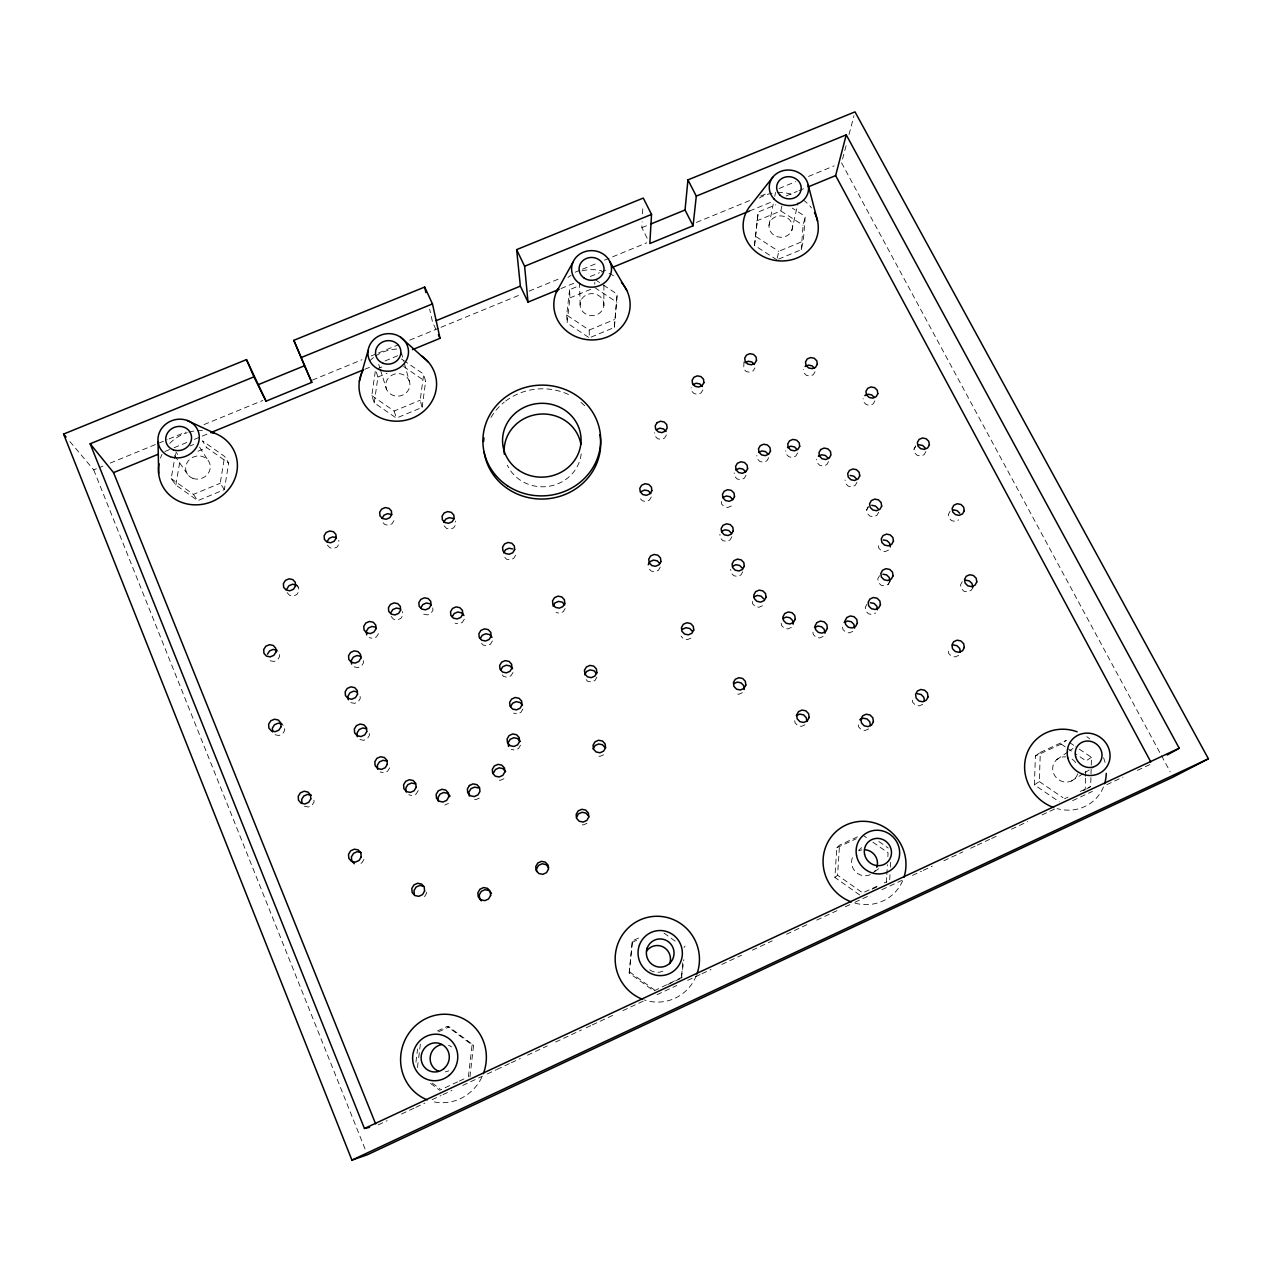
<?xml version="1.0" encoding="UTF-8"?>
<svg xmlns="http://www.w3.org/2000/svg" width="1272" height="1272" viewBox="0 0 1272 1272"><rect width="100%" height="100%" fill="white"/><g stroke="black" fill="none" stroke-linecap="round" stroke-linejoin="round"><path stroke-width="0.75" stroke-dasharray="5 3.75" d="M603.85 305.709A11.925 10.987 0.3 0 0 587.076 294.595A11.925 10.987 0.3 0 0 585.025 313.532A11.925 10.987 0.3 0 0 603.85 305.709L603.93 281.907M591.098 337.112L614.344 327.445L617.174 294.182L601.163 283.577M614.344 327.445L617.174 294.182M1085.509 778.226L1085.191 789.785L1080.008 792.202M1085.557 776.302L1085.716 770.514M1086.558 788.99L1090.676 786.573L1091.471 757.349L1075.762 746.728M1034.39 784.84L1039.303 781.565L1040.321 752.388L1066.333 740.368L1061.15 744.072L1035.408 755.966L1034.39 784.84L1059.322 801.853M647.178 238.246L641.867 227.656L642.153 221.741M642.535 213.855L642.901 205.953M889.987 874.691L889.669 880.335L884.279 882.848M890.416 867.17L890.734 861.526M886.377 882.545L886.727 876.583M886.838 874.611L887.395 864.69M887.856 856.756L888.079 852.781L872.608 841.985M859.729 894.979L834.893 877.473L836.801 847.756L839.504 845.164L859.172 836.086M834.893 877.473L837.58 875.216L839.504 845.164M778.623 259.122L801.233 249.725L803.316 241.124L805.208 216.431L792.345 208.163M801.233 249.725L803.109 225.255L805.208 216.431M776.89 259.854L754.535 245.369L758.223 212.042L775.697 204.856M754.535 245.369L758.223 212.042M667.657 984.592L681.395 978.168L682.714 962.856M681.395 978.168L683.843 959.613M682.333 977.055L653.903 990.999L629.195 973.001L632.407 940.867L641.056 936.876M629.195 973.001L632.407 940.867M569.586 289.714L566.708 315.043L589.19 330.052L589.318 337.859L567.073 322.993L569.92 297.887L569.586 289.714L578.569 286.009M469.94 1076.828L473.582 1045.25L449.08 1026.949L447.283 1026.409L434.786 1032.18M468.382 1076.859L472.071 1044.916L447.283 1026.409M415.96 1062.12L417.566 1048.987M417.47 1067.59L418.44 1059.703M418.695 1057.732L420.38 1043.93M375.272 371.456L371.806 395.64L374.238 402.842L396.371 418.091L422.129 407.39L420.189 400.219L423.719 374.159L406.213 362.202M422.129 407.39L425.611 381.568L423.719 374.159M374.238 402.842L377.927 377.053L375.526 369.596M175.488 453.722L171.179 478.574L175.822 484.998L197.828 500.659L224.333 489.641L228.69 463.103L224.635 456.473L202.471 440.843L206.748 447.633L228.69 463.103M224.333 489.641L220.215 483.265L224.635 456.473M175.822 484.998L180.067 460.385M769.004 225.462L773.217 204.092M774.759 196.333L775.523 192.438M743.961 361.852L743.691 369.023L746.219 371.567L749.828 372.267L753.151 370.852L754.9 367.894M756.602 220.915L780.833 210.929L782.312 203.759M777.256 258.152L778.734 251.331L803.316 241.124M791.82 230.359A11.766 10.669 8.7 0 0 778.496 216.017A11.766 10.669 8.7 0 0 771.834 233.333A11.766 10.669 8.7 0 0 791.82 230.359L798.116 202.455M842.557 159.064L846.532 143.959M849.028 134.514L854.005 115.641M878.666 512.218L876.933 515.335L873.578 516.798L869.889 516.066L867.25 513.427L866.693 509.865L868.14 506.797M925.873 451.56L924.188 454.613L920.864 456.06L917.207 455.344L914.568 452.737L913.996 449.255L915.681 445.884M962.268 581.686L960.567 584.85L961.187 588.491L963.89 591.194L967.642 591.941L971.013 590.431L973.048 587.759M950.041 511.344L948.356 514.445L948.96 518.006L951.631 520.661L955.336 521.377L958.675 519.914M879.54 575.675L877.791 578.855L878.364 582.481L881.035 585.184L884.771 585.931L888.158 584.42L889.907 581.24M866.979 604.216L865.23 607.412L865.803 611.085L868.474 613.804L872.226 614.551L875.645 613.04M913.996 449.255L915.681 446.218M866.693 509.865L868.41 506.765M856.962 482.311L855.245 485.395L851.89 486.842L848.201 486.127L845.594 483.503L845.053 479.989M828.533 461.577L826.8 464.646L823.445 466.093L819.772 465.361L817.181 462.754L816.656 459.256M874.898 400.903L873.196 403.908L869.905 405.323L866.264 404.607L863.672 402.047L863.132 398.629M742.753 571.78L740.956 574.944L737.522 576.455L733.801 575.707L731.193 573.004L730.7 569.379M797.592 452.991L795.843 456.044L792.488 457.475L788.831 456.759L786.239 454.168L785.73 450.67M731.861 536.768L730.064 539.9L726.662 541.379L722.941 540.648L720.35 537.977L719.873 534.383M815.066 371.726L813.349 374.699L810.041 376.099L806.432 375.399L803.872 372.871L803.363 369.468M768.67 457.745L766.905 460.798L763.55 462.245L759.893 461.529L757.317 458.922L756.824 455.424M746.044 475.203L744.263 478.272L740.892 479.735L737.219 479.019L734.644 476.396L734.167 472.882M660.263 567.153L658.419 570.317L654.969 571.812L651.248 571.064L648.672 568.377M596.886 677.197L594.978 680.472L591.448 682.03L587.664 681.267L585.072 678.469M888.158 584.42L889.748 581.717M424.53 896.696L426.597 893.198L426.263 889.192M520.502 745.185L518.531 748.54L514.953 750.13L511.137 749.351M522.919 709.029L520.948 712.336L517.386 713.91L513.602 713.147M651.296 496.97L649.451 500.071L646.049 501.534L642.36 500.802L639.816 498.163M666.448 434.96L664.636 437.997L661.265 439.428L657.624 438.729L655.096 436.137L654.651 432.655M565.166 608.525L563.258 611.737L559.76 613.263L556.023 612.516M702.86 389.916L701.079 392.905L697.74 394.32L694.115 393.62L691.602 391.06L691.141 387.642M512.982 672.475L511.01 675.75L507.48 677.292L503.696 676.529L501.136 673.747M418.218 790.58L416.183 793.982L412.541 795.588L408.71 794.809M492.375 640.993L490.42 644.236L486.874 645.779L483.122 645.015L480.593 642.265M363.935 859.427L361.836 862.893L358.148 864.531M515.621 555.26L513.697 558.424L510.215 559.918L506.51 559.171L503.998 556.484M389.725 767.795L387.674 771.166L384.049 772.772L380.233 771.993M464.296 619.194L462.324 622.421L458.795 623.948L455.058 623.185M378.5 633.647L376.48 636.875L372.919 638.417L369.182 637.654M393.97 520.661L391.999 523.794L388.501 525.272L384.828 524.541L382.363 521.87M684.034 947.529L685.004 946.066M858.807 850.173L861.685 847.693M874.675 871.654L879.27 868.251M1035.408 755.966L1040.321 752.388M1056.698 759.67L1068.067 751.847M1069.688 750.718L1072.932 748.493M1091.471 757.349L1085.986 760.879L1075.126 753.533M1071.485 780.976L1083.251 773.646M1084.937 772.613L1093.332 767.382M457.618 1081.884L439.667 1090.263L430.333 1083.235M459.415 1081.057L464.789 1078.545M877.092 886.202L862.702 892.912L837.58 875.216M1064.537 798.768L1068.019 797.131M1080.214 791.438L1090.676 786.573M872.163 889.176L877.489 886.679M378.182 1124.893L387.165 1120.696M401.523 1114.002L414.163 1108.087M415.88 1107.292L424.959 1103.047M432.146 1099.692L441.146 1095.494M442.942 1094.651L451.942 1090.454M462.738 1085.414L482.517 1076.176M487.255 1073.966L496.255 1069.768M496.907 1069.45L509.5 1063.567M511.312 1062.74L520.296 1058.527M527.498 1055.172L547.278 1045.934M555.625 1042.038L581.463 1029.97M586.201 1027.76L591.607 1025.248M592.259 1024.93L615.648 1014.007M622.851 1010.652L646.24 999.728M657.02 994.688L676.815 985.45M687.611 980.41L700.204 974.527M702.001 973.684L711 969.487M721.796 964.446L741.576 955.208M752.372 950.168L772.215 940.898M786.478 934.252L809.644 923.424M816.783 920.101L836.928 910.688M845.292 906.777L853.115 903.136M854.911 902.293L867.504 896.41M881.909 889.684L901.689 880.447M912.485 875.406L921.485 871.209M923.281 870.366L932.281 866.168M943.792 860.794L962.856 851.89M970.616 848.265L975.99 845.753M977.246 845.164L989.839 839.282M991.651 838.455L997.041 835.927M1011.431 829.201L1027.617 821.648M1042.022 814.923L1056.46 808.181M1072.598 800.645L1092.394 791.407M1106.783 784.681L1122.969 777.128M1137.359 770.403L1149.967 764.52M438.506 1031.846L449.08 1026.949M632.057 942.393L638.894 939.229M836.801 847.756L856.263 838.773M868.601 728.904L865.135 730.478L861.303 729.715L858.584 726.884L858.012 723.1M922.677 704.338L919.243 705.896L915.427 705.133L912.692 702.335L912.104 698.567M586.98 823.302L583.387 824.924L579.523 824.129M805.017 724.786L801.535 726.36L797.719 725.597L795.016 722.782L794.491 718.982M958.595 655.414L955.192 656.94L951.392 656.193L948.673 653.426L948.053 649.722M479.305 798.085L475.68 799.691L471.833 798.911M852.781 631.373L849.362 632.9L845.594 632.152L842.923 629.402L842.366 625.729M603.58 754.773L600.018 756.363L596.186 755.584M742.403 692.683L738.905 694.242L735.105 693.479M791.343 627.414L787.909 628.94L784.14 628.177L781.501 625.442L780.976 621.769M444.787 805.081L448.428 803.459M503.935 778.718L500.341 780.324L496.509 779.545M823.127 636.445L819.693 637.972L815.924 637.224L813.269 634.474L812.729 630.785M762.453 605.742L759.018 607.253L755.266 606.505L752.642 603.787L752.134 600.13M888.556 550.076L885.185 551.571L881.464 550.84L878.809 548.153L878.237 544.559M690.887 638.131L687.405 639.657L683.652 638.91L681.029 636.159M731.289 505.986L727.902 507.448L724.213 506.717L721.637 504.078L721.16 500.532M171.179 478.574L193.408 494.395L220.215 483.265M371.806 395.64L394.161 411.031L420.189 400.219M589.19 330.052L614.487 319.542M197.971 451.242L206.748 447.633M377.927 377.053L387.07 373.284M569.92 297.887L591.273 289.094M69.881 441.527L93.715 469.877L102.905 466.108M110.251 463.088L167.22 439.699M169.049 438.951L185.585 432.162M203.965 424.61L262.763 400.473M312.371 380.105L361.979 359.738M371.17 355.969L376.687 353.695M378.531 352.948L398.74 344.648M409.759 340.117L439.158 328.049M441.002 327.302L521.838 294.102M529.2 291.081L560.427 278.266M575.135 272.224L580.636 269.966M582.481 269.203L597.172 263.177M604.534 260.156L646.796 242.809M696.404 222.441L751.529 199.799M760.72 196.031L768.065 193.01M779.084 188.495L795.62 181.705M808.483 176.426L834.209 165.853M164.915 451.496L172.245 448.475M174.089 447.712L186.92 442.433M194.266 439.412L207.097 434.134M364.841 369.262L370.343 366.988M385.003 360.962L401.523 354.173M560.984 288.569L573.799 283.29M590.272 276.517L599.43 272.749M601.259 272.001L608.588 268.98M749.574 210.993L773.36 201.215M786.191 195.936L797.162 191.42M798.959 190.673L806.321 187.652M190.037 445.963L193.583 444.5M377.259 368.88L384.16 366.05M641.867 227.656L649.07 224.715M423.671 614.169L427.408 614.917L430.938 613.39L432.925 610.178L432.591 606.505M354.125 666.862L357.893 667.625L361.471 666.067L363.506 662.807L363.22 659.071L360.723 656.304M270.141 660.725L273.893 661.488L277.487 659.945L279.57 656.686L279.331 652.949L276.867 650.183M350.818 702.605L354.602 703.368L358.195 701.81L360.246 698.503L359.96 694.719M359.912 739.541L363.713 740.32L367.338 738.73L369.389 735.391L369.103 731.575M275.102 734.755L278.886 735.534L282.527 733.944L284.626 730.605L284.387 726.789L281.891 723.959M304.453 806.241L308.285 807.036L311.958 805.415L314.073 801.996L313.802 798.101M472.071 1044.916L473.582 1045.25M780.833 210.929L803.109 225.255M756.14 236.719L778.734 251.331M599.557 282.527L594.755 279.347L594.803 284.308M594.819 287.615L617 302.323M1069.482 742.482L1074.188 745.662M1061.15 744.072L1065.809 747.221M1067.351 748.286L1073.568 752.483M1039.303 781.565L1062.963 797.687M401.427 358.942L404.607 361.105M403.542 366.495L425.611 381.568M878.857 841.508L888.238 848.058M863.338 835.497L866.423 837.66M664.032 933.092L676.338 941.98M629.513 971.824L654.524 990.029M432.353 1083.108L440.033 1088.912M444.119 525.845L446.599 528.5L450.288 529.247L453.77 527.753L455.71 524.636L455.376 521.059M327.413 545.116L329.846 547.803L333.534 548.55L337.064 547.055L339.067 543.907L338.797 540.298M391.076 616.475L393.573 619.226L397.309 619.973L400.855 618.446L402.858 615.235L402.54 611.546M296.185 584.993L298.634 587.712L298.888 591.369L296.837 594.565L293.276 596.075L289.571 595.328L287.122 592.609M193.408 494.395L197.828 500.659M174.741 455.71L187.97 474.853M175.822 451.814L177.651 454.486M199.577 447.14L207.94 460.178M296.964 585.025L298.634 587.712M841.555 162.848L1170.224 771.881M435.883 329.337L432.56 322.134L429.65 309.223M93.715 469.877L365.891 1151.096M378.722 364.38L379.851 367.974M380.408 369.77L386.609 389.502M394.161 411.031L396.371 418.091M401.284 352.312L403.796 361.359M404.305 363.172L409.823 383.079A12.148 11.257 -10.9 0 1 393.207 395.449A12.148 11.257 -10.9 0 1 390.409 376.162A12.148 11.257 -10.9 0 1 409.823 383.079M566.708 315.043L567.073 322.993M579.555 282.559L580.207 306.345M581.193 453.85A38.637 36.395 -3.6 0 1 548.693 486.317A38.637 36.395 -3.6 0 1 507.337 465.17M490.96 417.439A58.592 55.109 -3.5 0 1 504.221 402.159M505.684 401.03A58.592 55.109 -3.5 0 1 570.047 395.274M580.922 402.365A58.592 55.109 -3.5 0 1 585.041 406.118M481.802 1077.273A44.456 42.676 -69.7 0 1 430.842 1101.075M448.507 1045.266A13.897 13.34 -69.7 0 1 451.56 1046.951M448.73 1070.786A13.897 13.34 -69.7 0 1 445.359 1071.851M696.277 975.751A42.946 42.135 81.2 0 1 644.395 999.967M662.839 971.14A13.42 13.165 81.2 0 1 647.178 967.451M902.659 880.749A42.342 40.783 48.8 0 1 854.816 903.088M870.334 874.595A13.229 12.736 48.8 0 1 853.735 855.134M858.743 850.873A13.229 12.736 48.8 0 1 861.939 849.887M875.343 870.302A13.229 12.736 48.8 0 1 873.133 872.783M1103.46 786.971A42.024 39.241 41.2 0 1 1057.064 808.642M1086.813 736.711A42.024 39.241 41.2 0 1 1089.738 738.857M1103.555 757.715A42.024 39.241 41.2 0 1 1105.145 762.85M1077.67 773.885A13.133 12.259 41.2 0 1 1062.851 781.644A13.133 12.259 41.2 0 1 1052.755 767.127A13.133 12.259 41.2 0 1 1065.825 756.872M1072.137 759.177A13.133 12.259 41.2 0 1 1076.668 764.218M160.511 458.063A39.893 36.665 -21.9 0 1 162.005 454.374M169.733 443.372A39.893 36.665 -21.9 0 1 187.207 432.655M188.876 432.146A39.893 36.665 -21.9 0 1 193.932 431.081M197.351 430.699A39.893 36.665 -21.9 0 1 202.487 430.667M369.739 360.898A38.891 36.014 -10.9 0 1 374.254 357.003M375.606 356.049A38.891 36.014 -10.9 0 1 397.754 348.989M567.948 277.455A38.16 35.155 0.3 0 1 571.16 275.309M582.019 270.841A38.16 35.155 0.3 0 1 601.672 270.809M609.081 273.385A38.16 35.155 0.3 0 1 614.185 276.231M759.336 198.035A37.667 34.137 8.7 0 1 773.694 192.947M777.558 192.581A37.667 34.137 8.7 0 1 792.997 194.743M803.316 200.022A37.667 34.137 8.7 0 1 811.472 207.908M192.947 478.383A12.466 11.448 -21.9 0 0 210.23 465.647A12.466 11.448 -21.9 0 0 190.721 458.556A12.466 11.448 -21.9 0 0 192.947 478.383"/><path stroke-width="1.5" d="M559.155 289.316L528.023 302.132L520.375 286.136L516.623 249.63L643.282 198.066L651.534 214.411L649.833 243.524L693.081 225.764L696.293 196.111L687.945 179.877L855.007 111.872L1208.4 758.78L1173.038 777.113L367.354 1154.769L351.915 1160.128L63.6 434.07L246.498 359.61L266.039 401.157L311.799 382.363L293.832 340.324L424.673 287.059L432.48 303.913L440.033 338.32L412.526 349.641M693.081 225.764L685.036 209.991L687.945 179.877M1150.81 761.944L835.625 175.6L846.246 134.848L696.293 196.111M359.356 381.234L368.069 350.484M572.893 262.35L556.357 292.115L557.645 289.937M576.455 817.308L578.426 813.905L582.019 812.283L585.867 813.062L588.523 815.972M593.134 748.906L595.073 745.551L598.635 743.977L602.451 744.74L605.075 747.586M648.227 564.752L650.087 561.588L653.522 560.093L657.242 560.841L659.818 563.528M584.659 674.732L586.583 671.457L590.097 669.915L593.865 670.678L596.473 673.445M493.536 772.804L495.539 769.433L499.133 767.843L502.965 768.622L505.556 771.484M510.644 706.548L512.616 703.241L516.162 701.667L519.962 702.446L522.538 705.245M553.066 606.108L554.99 602.912L558.472 601.386L562.208 602.133L564.768 604.868M500.771 670.01L502.742 666.735L506.272 665.192L510.04 665.956L512.6 668.722M480.228 638.544L482.199 635.316L485.729 633.774L489.466 634.537L492.01 637.288M503.633 552.875L505.556 549.727L509.038 548.232L512.743 548.963M452.196 616.761L454.168 613.549L457.697 612.023L461.434 612.77L463.946 615.505M420.857 607.762L422.829 604.55L426.358 603.023L430.095 603.787M443.801 522.267L445.741 519.135L449.223 517.672L452.896 518.388M390.774 612.802L392.778 609.59L396.323 608.064L400.044 608.811M382.077 518.292L384.049 515.176L387.547 513.697L391.22 514.429M327.143 541.522L329.162 538.374L332.676 536.895L336.365 537.627M267.438 654.221L269.521 650.962L273.114 649.42L276.867 650.183M286.884 588.952L288.919 585.756L292.481 584.245L296.185 584.993M772.676 177.349L749.701 206.557A37.667 34.137 8.7 0 0 754.487 250.536A37.667 34.137 8.7 0 0 802.775 255.036A37.667 34.137 8.7 0 0 814.462 212.599M1167.203 754.996L1179.208 748.222L846.246 134.848M351.915 1160.128L1208.4 758.78M266.039 401.157L253.923 376.862L90.153 443.785L364.444 1128.503L1179.208 748.222M859.793 719.777L863.259 718.219L867.091 718.982L869.809 721.796L870.382 725.597M796.304 715.675L799.786 714.101L803.602 714.88L806.289 717.694L806.83 721.478M733.801 683.636L737.283 682.094L741.083 682.857L743.738 685.64L744.231 689.392M814.509 627.557L817.944 626.031L821.696 626.794L824.367 629.529L824.908 633.218M844.131 622.501L847.549 620.99L851.318 621.738L853.989 624.473L854.561 628.145M782.773 618.558L786.207 617.031L789.96 617.779L792.615 620.513L793.14 624.186M753.946 596.934L757.381 595.423L761.117 596.171L763.757 598.889M682.428 629.243L685.894 627.716L689.647 628.463L692.27 631.198M732.513 566.215L735.932 564.72L739.652 565.468L742.26 568.155M721.685 531.267L725.088 529.788L728.792 530.519L731.384 533.175M722.957 497.447L726.344 495.985L730.017 496.7L732.593 499.34M818.389 456.203L821.728 454.772L825.401 455.487L827.993 458.079M735.947 469.813L739.318 468.366L742.975 469.082L745.551 471.689M787.495 447.633L790.834 446.186L794.491 446.901L797.067 449.493M641.231 491.533L644.634 490.07L648.307 490.801L650.851 493.441M864.833 395.624L868.124 394.225L871.749 394.924L874.341 397.468M758.589 452.387L761.944 450.94L765.601 451.655L768.177 454.263M656.463 429.634L659.834 428.203L663.475 428.903L666.003 431.494M805.081 366.495L808.372 365.096L811.981 365.795L814.541 368.324M692.922 384.653L696.261 383.238L699.886 383.953L702.398 386.497M744.963 362.663L748.27 361.264L751.879 361.964L754.407 364.492M90.153 443.785L113.558 472.612L158.126 454.279M210.77 432.623L363.395 369.85L362.027 372.076A38.891 36.014 -10.9 0 0 379.835 417.566A38.891 36.014 -10.9 0 0 430.54 403.558A38.891 36.014 -10.9 0 0 421.271 355.731M612.007 267.581L749.478 211.041M808.118 186.905L835.625 175.6M301.369 357.48L432.48 303.913M528.023 302.132L524.62 266.261L651.534 214.411M258.836 384.43L304.501 365.748L311.799 382.363M650.867 223.983L685.036 209.991M436.217 320.639L520.375 286.136M364.444 1128.503L369.564 1127.31M918.988 444.771L922.661 445.486L925.285 448.078M850.125 475.458L853.798 476.173L856.422 478.797M953.364 509.881L957.069 510.613L959.74 513.252M871.765 505.302L875.47 506.033L878.093 508.673M883.34 539.948L887.061 540.68L889.716 543.351L890.289 546.944M965.639 580.175L969.375 580.922L972.078 583.625L972.698 587.251M882.911 574.181L886.663 574.928L889.319 577.615L889.907 581.24M870.382 602.705L874.15 603.453L876.821 606.172L877.394 609.829M953.189 644.952L956.973 645.699L959.692 648.466L960.312 652.17M917.287 693.717L921.103 694.496L923.822 697.279L924.442 701.047M375.717 627.191L371.981 626.444L368.419 627.971L366.4 631.198L366.686 634.903M360.723 656.304L356.971 655.541L353.393 657.083L351.358 660.343L351.629 664.079M357.448 691.92L353.68 691.157L350.07 692.715L348.019 696.023L348.305 699.791M366.575 728.745L362.774 727.966L359.165 729.54L357.098 732.879L357.384 736.695M281.891 723.959L278.107 723.196L274.466 724.77L272.367 728.109L272.606 731.909M386.879 761.085L383.063 760.306L379.438 761.896L377.371 765.267L377.673 769.115M478.352 787.925L474.52 787.13L470.91 788.735L468.891 792.138L469.241 796.018M415.324 783.822L411.508 783.043L407.867 784.649L405.832 788.036L406.15 791.915M311.274 795.207L307.442 794.428L303.77 796.049L301.671 799.452L301.925 803.348M361.057 852.526L357.194 851.715L353.521 853.369L351.422 856.835L351.708 860.794L354.284 863.736M423.656 886.234L419.76 885.423L416.071 887.077L414.004 890.575L414.338 894.582M211.343 432.385L213.998 432.989L187.111 420.428M400.537 337.16L428.425 362.138M520.121 741.369L517.529 738.523L513.729 737.744L510.152 739.334L508.164 742.673L508.546 746.505M548.677 867.52L546.038 864.578L542.142 863.768L538.517 865.421L536.514 868.887L536.768 871.543M450.113 796.177L447.521 793.283L443.69 792.504L440.064 794.11L438.029 797.512L438.363 801.408M491.533 893.453L488.893 890.479L484.998 889.684L481.325 891.338L479.29 894.836L479.655 898.843L481.404 900.83M63.6 434.07L66.112 437.043M609.733 261.38L626.698 290.239M516.623 249.63L524.62 266.261M438.379 334.727L440.033 338.32M246.498 359.61L253.923 376.862M293.832 340.324L304.501 365.748M113.558 472.612L375.638 1123.892M808.213 184.949L817.594 221.121M424.673 287.059L425.913 292.608M158.046 441.575L158.666 473.486M504.316 454.168A38.637 36.395 -3.6 0 1 537.849 414.338A38.637 36.395 -3.6 0 1 580.907 444.357M599.923 434.627A58.592 55.109 -3.5 0 1 551.078 498.338A58.592 55.109 -3.5 0 1 484.155 452.307M483.614 441.495A58.592 55.109 -3.5 0 1 483.948 437.918M427.297 1099.867A44.456 42.676 -69.7 0 1 403.701 1042.992A44.456 42.676 -69.7 0 1 459.43 1016.98A44.456 42.676 -69.7 0 1 483.328 1073.727M438.458 1071.151A13.897 13.34 -69.7 0 1 441.638 1044.582M642.662 999.347A42.946 42.135 81.2 0 1 617.747 944.142A42.946 42.135 81.2 0 1 671.743 918.941A42.946 42.135 81.2 0 1 696.945 974.018M646.558 951.122A13.42 13.165 81.2 0 1 669.676 963.62M851.318 901.943A42.342 40.783 48.8 0 1 825.178 848.344A42.342 40.783 48.8 0 1 877.521 823.906A42.342 40.783 48.8 0 1 903.931 877.394M865.31 849.776A13.229 12.736 48.8 0 1 876.821 867.297M1053.598 807.529A42.024 39.241 41.2 0 1 1026.329 755.425A42.024 39.241 41.2 0 1 1077.13 731.782M1106.274 773.408A42.024 39.241 41.2 0 1 1104.621 783.711M210.818 431.987A39.893 36.665 -21.9 0 1 235.908 475.76A39.893 36.665 -21.9 0 1 189.305 504.364A39.893 36.665 -21.9 0 1 159.016 463.787M621.436 282.479A38.16 35.155 0.3 0 1 620.02 328.653A38.16 35.155 0.3 0 1 570.142 333.598A38.16 35.155 0.3 0 1 557.995 288.76M964.303 647.48L962.57 650.755L959.136 652.298L955.304 651.534L952.537 648.752L951.917 644.999L953.65 641.74L957.101 640.182L960.917 640.945L963.683 643.727L964.303 647.48M928.051 696.865L926.286 700.188L922.804 701.778L918.956 700.999L916.19 698.169L915.586 694.369L917.351 691.046L920.833 689.472L924.68 690.235L927.447 693.065L928.051 696.865M976.801 581.892L975.083 585.104L971.681 586.63L967.881 585.867L965.146 583.133L964.526 579.476L966.243 576.264L969.646 574.753L973.43 575.5L976.165 578.219L976.801 581.892M873.419 721.669L871.606 725.024L868.108 726.614L864.229 725.835L861.478 722.989L860.906 719.157L862.702 715.802L866.216 714.212L870.08 714.991L872.831 717.837L873.419 721.669M964.271 510.74L962.57 513.872L959.199 515.367L955.447 514.619L952.744 511.948L952.14 508.355L953.841 505.223L957.196 503.744L960.948 504.475L963.651 507.146L964.271 510.74M809.151 717.503L807.307 720.858L803.793 722.448L799.929 721.669L797.194 718.823L796.654 714.991L798.498 711.652L802.012 710.062L805.876 710.841L808.595 713.687L809.151 717.503M893.071 575.818L891.322 579.03L887.904 580.557L884.12 579.793L881.417 577.075L880.844 573.402L882.593 570.206L886.012 568.695L889.796 569.443L892.499 572.162L893.071 575.818M880.447 604.709L878.682 607.937L875.231 609.479L871.431 608.716L868.728 605.965L868.156 602.26L869.921 599.033L873.355 597.506L877.155 598.253L879.858 601.004L880.447 604.709M893.453 541.172L891.704 544.337L888.301 545.847L884.533 545.1L881.846 542.397L881.273 538.772L883.022 535.607L886.425 534.113L890.177 534.844L892.865 537.547L893.453 541.172M857.36 623.201L855.579 626.46L852.113 628.002L848.313 627.239L845.61 624.473L845.037 620.752L846.834 617.508L850.284 615.966L854.084 616.729L856.787 619.48L857.36 623.201M827.388 628.32L825.592 631.58L822.125 633.138L818.309 632.375L815.622 629.592L815.066 625.872L816.878 622.612L820.345 621.07L824.145 621.833L826.848 624.6L827.388 628.32M929.371 444.85L927.67 447.935L924.315 449.382L920.61 448.666L917.955 446.043L917.366 442.513L919.068 439.444L922.407 437.997L926.111 438.729L928.767 441.336L929.371 444.85M881.687 506.113L879.938 509.245L876.551 510.724L872.815 509.993L870.143 507.321L869.571 503.728L871.32 500.596L874.707 499.117L878.443 499.848L881.114 502.52L881.687 506.113M795.27 619.21L793.458 622.453L789.976 623.995L786.176 623.232L783.488 620.466L782.964 616.745L784.792 613.502L788.258 611.975L792.058 612.722L794.73 615.489L795.27 619.21M745.837 685.083L743.977 688.406L740.447 689.981L736.615 689.217L733.928 686.387L733.419 682.587L735.28 679.28L738.809 677.706L742.641 678.469L745.328 681.299L745.837 685.083M859.729 475.903L857.996 479.003L854.609 480.482L850.889 479.751L848.249 477.095L847.693 473.55L849.442 470.449L852.812 468.986L856.533 469.702L859.172 472.357L859.729 475.903M766.062 597.331L764.234 600.559L760.767 602.101L756.967 601.338L754.312 598.587L753.803 594.899L755.632 591.671L759.098 590.144L762.882 590.892L765.537 593.642L766.062 597.331M877.823 393.7L876.106 396.737L872.783 398.168L869.094 397.452L866.486 394.861L865.93 391.394L867.647 388.373L870.97 386.958L874.643 387.658L877.267 390.234L877.823 393.7M820.742 449.541L818.977 452.625L819.518 456.155L822.141 458.795L825.846 459.51L829.233 458.047L830.982 454.963L830.441 451.433L827.818 448.809L824.113 448.078L820.742 449.541M744.311 566.247L742.482 569.458L739.032 570.969L735.248 570.222L732.624 567.503L732.115 563.83L733.96 560.634L737.41 559.124L741.178 559.871L743.818 562.59L744.311 566.247M693.749 630.022L691.873 633.281L688.359 634.839L684.559 634.076L681.919 631.294L681.442 627.557L683.318 624.298L686.832 622.755L690.632 623.519L693.272 626.285L693.749 630.022M799.706 446.281L797.942 449.366L794.555 450.829L790.85 450.097L788.243 447.474L787.734 443.944L789.499 440.875L792.869 439.412L796.574 440.144L799.182 442.767L799.706 446.281M588.809 816.974L586.821 820.424L583.18 822.078L579.269 821.283L576.598 818.341L576.168 814.382L578.156 810.932L581.797 809.294L585.692 810.089L588.38 813.015L588.809 816.974M733.292 530.885L731.48 534.049L728.029 535.544L724.277 534.812L721.653 532.109L721.176 528.484L723.005 525.336L726.439 523.841L730.192 524.573L732.799 527.26L733.292 530.885M548.486 869.158L546.467 872.672L542.778 874.341L538.851 873.53L536.164 870.541L535.766 866.534L537.786 863.02L541.459 861.351L545.386 862.162L548.073 865.135L548.486 869.158M817.339 364.253L815.606 367.242L812.267 368.657L808.61 367.958L806.035 365.398L805.51 361.964L807.243 358.974L810.582 357.559L814.223 358.259L816.815 360.819L817.339 364.253M770.482 451.099L768.701 454.183L765.315 455.63L761.61 454.915L759.002 452.276L758.51 448.746L760.29 445.677L763.677 444.214L767.382 444.946L769.973 447.569L770.482 451.099M605.552 747.761L603.596 751.148L600.002 752.77L596.139 751.975L593.483 749.097L593.054 745.217L595.01 741.846L598.603 740.24L602.467 741.02L605.122 743.897L605.552 747.761M747.602 468.716L745.805 471.817L742.403 473.295L738.682 472.564L736.091 469.909L735.598 466.363L737.394 463.262L740.813 461.8L744.518 462.531L747.109 465.17L747.602 468.716M734.516 496.668L732.704 499.801L729.269 501.279L725.549 500.548L722.941 497.877L722.464 494.299L724.277 491.167L727.695 489.688L731.416 490.42L734.024 493.091L734.516 496.668M490.626 895.409L488.575 898.954L484.855 900.64L480.911 899.829L478.24 896.824L477.875 892.769L479.942 889.239L483.646 887.554L487.589 888.365L490.261 891.37L490.626 895.409M660.915 561.572L659.039 564.768L655.557 566.279L651.789 565.531L649.197 562.812L648.736 559.155L650.612 555.959L654.094 554.449L657.847 555.196L660.454 557.915L660.915 561.572M596.838 672.761L594.899 676.068L591.337 677.642L587.521 676.863L584.897 674.049L584.468 670.264L586.408 666.957L589.97 665.399L593.785 666.162L596.409 668.977L596.838 672.761M756.522 360.374L754.773 363.363L751.418 364.778L747.761 364.078L745.201 361.518L744.724 358.084L746.489 355.095L749.828 353.68L753.485 354.395L756.045 356.939L756.522 360.374M424.578 891.1L422.479 894.645L418.742 896.331L414.799 895.52L412.16 892.499L411.826 888.46L413.925 884.93L417.661 883.245L421.589 884.056L424.228 887.061L424.578 891.1M519.596 741.465L517.593 744.851L513.967 746.457L510.104 745.678L507.496 742.8L507.115 738.937L509.118 735.55L512.727 733.944L516.591 734.739L519.199 737.601L519.596 741.465M504.841 771.945L502.822 775.364L499.18 776.985L495.317 776.19L492.677 773.297L492.312 769.385L494.331 765.983L497.972 764.361L501.836 765.156L504.459 768.05L504.841 771.945M469.416 785.492L467.38 788.926L467.73 792.854L470.354 795.763L474.249 796.574L477.906 794.936L479.942 791.502L479.576 787.575L476.952 784.665L473.073 783.87L469.416 785.492M522.029 704.927L520.041 708.265L516.448 709.856L512.6 709.076L509.993 706.23L509.627 702.414L511.614 699.075L515.208 697.485L519.04 698.264L521.647 701.111L522.029 704.927M651.836 490.69L649.976 493.822L646.526 495.301L642.805 494.57L640.245 491.898L639.8 488.321L641.66 485.204L645.111 483.726L648.815 484.457L651.391 487.112L651.836 490.69M448.73 796.94L446.679 800.374L443.006 802.012L439.11 801.217L436.503 798.291L436.153 794.364L438.22 790.914L441.893 789.292L445.772 790.087L448.38 792.997L448.73 796.94M564.768 603.373L562.828 606.617L559.298 608.159L555.514 607.396L552.923 604.629L552.525 600.925L554.465 597.697L557.995 596.155L561.779 596.918L564.355 599.668L564.768 603.373M703.941 382.602L702.144 385.623L698.773 387.054L695.116 386.338L692.556 383.762L692.111 380.296L693.908 377.291L697.279 375.86L700.936 376.576L703.48 379.151L703.941 382.602M657.067 422.686L655.223 425.754L655.668 429.252L658.228 431.876L661.917 432.591L665.32 431.144L667.148 428.076L666.703 424.578L664.143 421.97L660.47 421.239L657.067 422.686M511.98 667.975L510.008 671.282L506.415 672.856L502.599 672.077L500.023 669.263L499.642 665.495L501.629 662.187L505.207 660.613L509.023 661.392L511.614 664.191L511.98 667.975M416.135 787.352L414.068 790.787L410.395 792.424L406.515 791.629L403.908 788.704L403.59 784.776L405.657 781.358L409.33 779.72L413.209 780.515L415.801 783.425L416.135 787.352M491.151 636.175L489.179 639.45L485.602 641.009L481.802 640.245L479.242 637.447L478.876 633.71L480.864 630.435L484.441 628.877L488.225 629.64L490.801 632.423L491.151 636.175M361.2 856.946L359.07 860.46L355.349 862.13L351.422 861.319L348.83 858.33L348.528 854.323L350.659 850.825L354.379 849.171L358.291 849.966L360.898 852.94L361.2 856.946M514.683 549.568L512.743 552.748L509.213 554.258L505.477 553.511L502.933 550.792L502.567 547.151L504.507 543.971L508.021 542.46L511.757 543.208L514.301 545.911L514.683 549.568M387.324 764.313L385.241 767.732L381.568 769.353L377.705 768.558L375.129 765.665L374.827 761.753L376.91 758.351L380.582 756.745L384.43 757.524L387.006 760.418L387.324 764.313M462.77 614.138L460.782 617.397L457.205 618.939L453.436 618.176L450.876 615.41L450.542 611.689L452.53 608.445L456.107 606.903L459.876 607.666L462.42 610.433L462.77 614.138M366.765 731.559L364.682 734.946L361.025 736.536L357.178 735.757L354.634 732.879L354.332 729.031L356.414 725.66L360.071 724.054L363.919 724.833L366.463 727.711L366.765 731.559M310.781 798.895L308.651 802.346L304.93 803.984L301.051 803.188L298.491 800.247L298.236 796.304L300.367 792.869L304.072 791.232L307.951 792.027L310.511 794.952L310.781 798.895M431.049 605.043L429.046 608.286L425.468 609.829L421.7 609.065L419.172 606.299L418.854 602.594L420.857 599.351L424.419 597.808L428.187 598.571L430.731 601.322L431.049 605.043M400.648 610.131L398.629 613.39L395.036 614.933L391.267 614.169L388.739 611.403L388.437 607.682L390.472 604.438L394.05 602.896L397.818 603.659L400.33 606.426L400.648 610.131M357.527 694.274L355.46 697.613L351.819 699.202L347.987 698.423L345.459 695.577L345.173 691.761L347.24 688.438L350.881 686.848L354.697 687.627L357.241 690.457L357.527 694.274M376.019 628.734L373.968 632.009L370.375 633.567L366.59 632.804L364.062 630.006L363.776 626.269L365.827 623.01L369.421 621.467L373.205 622.215L375.717 624.997L376.019 628.734M360.851 658.212L358.784 661.504L355.158 663.078L351.358 662.299L348.83 659.5L348.56 655.716L350.611 652.425L354.236 650.867L358.02 651.63L360.548 654.428L360.851 658.212M454.12 518.626L452.148 521.774L448.634 523.269L444.914 522.538L442.402 519.835L442.068 516.225L444.039 513.077L447.553 511.583L451.274 512.314L453.786 515.001L454.12 518.626M281.048 726.725L278.918 730.096L275.229 731.702L271.397 730.923L268.885 728.045L268.646 724.197L270.761 720.827L274.45 719.221L278.282 720.016L280.794 722.878L281.048 726.725M391.697 514.603L389.709 517.768L386.179 519.262L382.459 518.515L379.978 515.828L379.676 512.218L381.68 509.07L385.209 507.576L388.914 508.323L391.41 510.994L391.697 514.603M275.96 652.011L273.862 655.318L270.221 656.877L266.436 656.114L263.94 653.299L263.702 649.531L265.816 646.24L269.457 644.681L273.242 645.445L275.722 648.243L275.96 652.011M336.19 538.072L334.154 541.268L330.593 542.762L326.856 542.015L324.392 539.312L324.137 535.671L326.173 532.491L329.718 530.996L333.455 531.744L335.919 534.447L336.19 538.072M295.533 586.026L293.466 589.254L289.857 590.78L286.105 590.033L283.64 587.267L283.386 583.578L285.469 580.35L289.062 578.824L292.814 579.587L295.279 582.322L295.533 586.026M507.433 485.745A58.91 55.38 -3.5 0 0 600.384 445.598A58.91 55.38 -3.5 0 0 517.561 390.186A58.91 55.38 -3.5 0 0 507.433 485.745M518.801 470.322A39.273 36.92 -3.5 0 0 580.859 443.737A39.273 36.92 -3.5 0 0 525.765 406.643A39.273 36.92 -3.5 0 0 518.801 470.322M449.08 1075.412A23.405 22.451 -68.9 0 0 443.674 1035.647A23.405 22.451 -68.9 0 0 412.844 1061.325A23.405 22.451 -68.9 0 0 449.08 1075.412M443.88 1068.639A14.628 14.024 -68.9 0 0 440.51 1043.787A14.628 14.024 -68.9 0 0 421.223 1059.814A14.628 14.024 -68.9 0 0 443.88 1068.639M639.387 945.176A22.562 22.149 80.1 0 0 663.984 975.322A22.562 22.149 80.1 0 0 677.213 938.736A22.562 22.149 80.1 0 0 639.387 945.176M647.194 948.085A14.103 13.849 80.1 0 0 662.569 966.927A14.103 13.849 80.1 0 0 670.837 944.062A14.103 13.849 80.1 0 0 647.194 948.085M856.565 855.69A22.244 21.386 47.5 0 0 892.403 868.935A22.244 21.386 47.5 0 0 884.692 831.602A22.244 21.386 47.5 0 0 856.565 855.69M864.562 854.291A13.913 13.372 47.5 0 0 886.95 862.575A13.913 13.372 47.5 0 0 882.148 839.234A13.913 13.372 47.5 0 0 864.562 854.291M1067.78 757.794A22.069 20.543 40.5 0 0 1103.396 770.673A22.069 20.543 40.5 0 0 1094.683 734.453A22.069 20.543 40.5 0 0 1067.78 757.794M1075.587 756.442A13.801 12.831 40.4 0 0 1097.847 764.504A13.801 12.831 40.4 0 0 1092.425 741.862A13.801 12.831 40.4 0 0 1075.587 756.442M170.178 456.664A20.909 19.112 -21.4 0 0 199.195 435.374A20.909 19.112 -21.4 0 0 166.505 423.576A20.909 19.112 -21.4 0 0 170.178 456.664M173.342 449.827A13.07 11.941 -21.4 0 0 191.5 436.535A13.07 11.941 -21.4 0 0 171.068 429.141A13.07 11.941 -21.4 0 0 173.342 449.827M380.487 370.041A20.368 18.762 -10.5 0 0 408.328 349.371A20.368 18.762 -10.5 0 0 375.797 337.891A20.368 18.762 -10.5 0 0 380.487 370.041M383.365 363.395A12.72 11.718 -10.5 0 0 400.791 350.5A12.72 11.718 -10.5 0 0 380.455 343.297A12.72 11.718 -10.5 0 0 383.365 363.395M579.921 283.751A19.97 18.285 0.4 0 0 611.419 270.713A19.97 18.285 0.4 0 0 583.292 252.238A19.97 18.285 0.4 0 0 579.921 283.751M584.261 278.139A12.482 11.432 0.4 0 0 603.962 270.014A12.482 11.432 0.4 0 0 586.408 258.455A12.482 11.432 0.4 0 0 584.261 278.139M774.107 199.068A19.7 17.729 8.6 0 0 807.513 194.107A19.7 17.729 8.6 0 0 785.158 170.257A19.7 17.729 8.6 0 0 774.107 199.068M779.657 194.807A12.307 11.082 8.6 0 0 800.549 191.722A12.307 11.082 8.6 0 0 786.589 176.808A12.307 11.082 8.6 0 0 779.657 194.807"/></g></svg>
